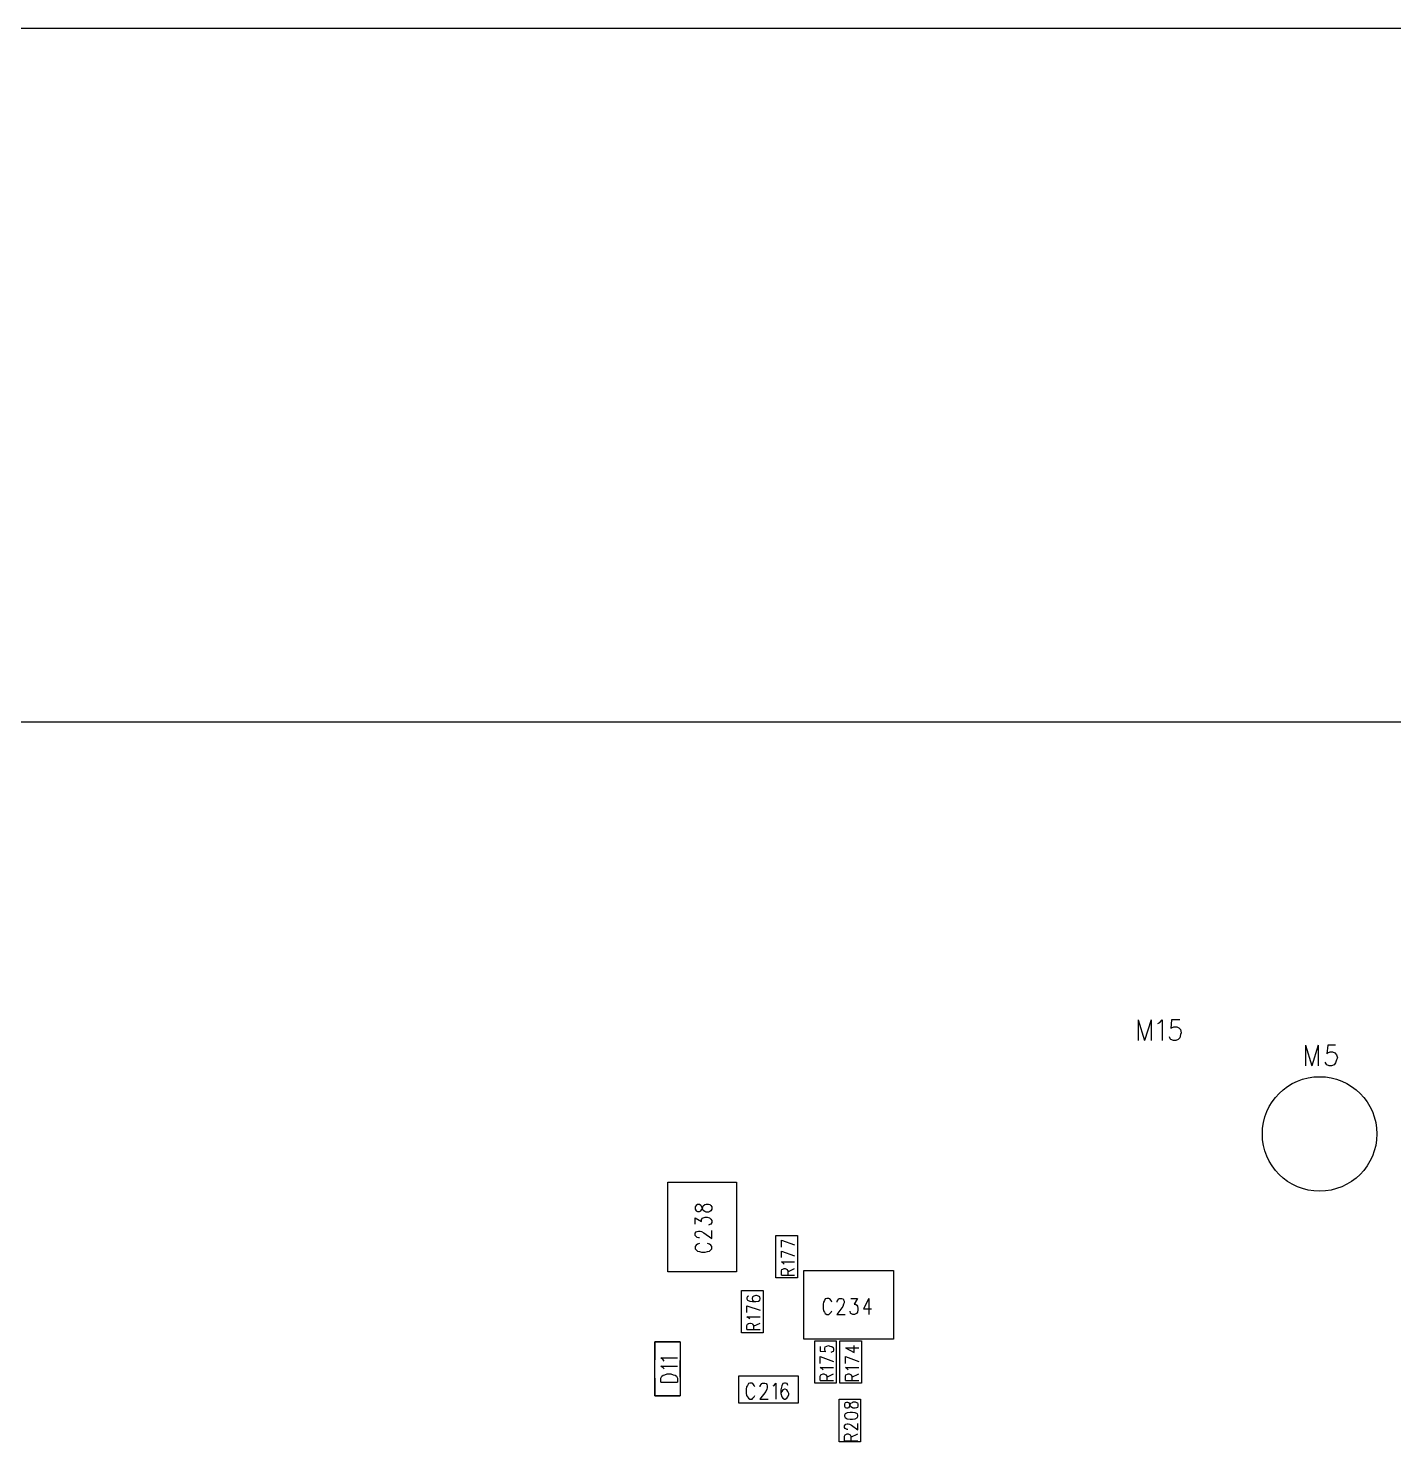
# Model space of a CAD drawing. Extents: x 11.9 to 28.1, y 10.8 to 21.2.
# Drawn here: x 18.763 to 21.744, y 18.113 to 21.199 of the extents above; entities that cross this region are included whole.
import ezdxf

# ---------------------------------------------------------------- set-up
doc = ezdxf.new("R2010")
doc.units = 0
doc.header["$MEASUREMENT"] = 0
doc.layers.add('LAYNR1', color=2, linetype='Continuous')

msp = doc.modelspace()

# ---------------------------------------------------------------- linework, layer by layer
at = {"layer": 'LAYNR1', "color": 7}
for points in [[(11.892, 21.199), (28.092, 21.199)], [(14.582, 19.685), (24.932, 19.685)], [(21.186, 19.034), (21.186, 18.989)], [(21.186, 19.034), (21.2, 18.989)], [(21.214, 19.034), (21.2, 18.989)], [(21.214, 19.034), (21.214, 18.989)], [(21.229, 19.026), (21.233, 19.028), (21.238, 19.034), (21.238, 18.989)], [(21.277, 19.034), (21.259, 19.034), (21.257, 19.015), (21.259, 19.017), (21.264, 19.019), (21.27, 19.019), (21.275, 19.017), (21.278, 19.013), (21.28, 19.006)], [(21.263, 18.989), (21.257, 18.991), (21.256, 18.993), (21.254, 18.997)], [(21.268, 18.989), (21.263, 18.989)], [(21.28, 19.006), (21.278, 19.002), (21.277, 18.995), (21.273, 18.991), (21.268, 18.989)], [(21.551, 18.979), (21.551, 18.934)], [(21.551, 18.979), (21.565, 18.934)], [(21.579, 18.979), (21.565, 18.934)], [(21.579, 18.979), (21.579, 18.934)], [(21.617, 18.979), (21.6, 18.979), (21.598, 18.96), (21.6, 18.962), (21.605, 18.964), (21.61, 18.964), (21.615, 18.962), (21.619, 18.958), (21.621, 18.951)], [(21.621, 18.951), (21.619, 18.947), (21.617, 18.94), (21.614, 18.936), (21.608, 18.934)], [(21.603, 18.934), (21.598, 18.936), (21.596, 18.938), (21.594, 18.942)], [(21.608, 18.934), (21.603, 18.934)], [(20.159, 18.484), (20.159, 18.68)], [(20.159, 18.68), (20.309, 18.68)], [(20.309, 18.68), (20.309, 18.484)], [(20.221, 18.629), (20.219, 18.626)], [(20.219, 18.626), (20.219, 18.621)], [(20.219, 18.621), (20.221, 18.617)], [(20.224, 18.631), (20.221, 18.629)], [(20.221, 18.617), (20.224, 18.616)], [(20.228, 18.631), (20.224, 18.631)], [(20.224, 18.616), (20.228, 18.616)], [(20.231, 18.629), (20.228, 18.631)], [(20.228, 18.616), (20.231, 18.617)], [(20.233, 18.627), (20.231, 18.629)], [(20.231, 18.617), (20.233, 18.619)], [(20.235, 18.622), (20.233, 18.627)], [(20.233, 18.619), (20.235, 18.624)], [(20.235, 18.624), (20.236, 18.628)], [(20.236, 18.618), (20.235, 18.622)], [(20.236, 18.628), (20.24, 18.631)], [(20.24, 18.616), (20.236, 18.618)], [(20.24, 18.631), (20.243, 18.632)], [(20.243, 18.614), (20.24, 18.616)], [(20.243, 18.632), (20.248, 18.632)], [(20.248, 18.614), (20.243, 18.614)], [(20.248, 18.632), (20.251, 18.631)], [(20.251, 18.616), (20.248, 18.614)], [(20.251, 18.631), (20.253, 18.629)], [(20.253, 18.617), (20.251, 18.616)], [(20.253, 18.629), (20.255, 18.626)], [(20.255, 18.621), (20.253, 18.617)], [(20.255, 18.626), (20.255, 18.621)], [(20.219, 18.588), (20.219, 18.602)], [(20.219, 18.602), (20.233, 18.594)], [(20.233, 18.598), (20.235, 18.601)], [(20.233, 18.594), (20.233, 18.598)], [(20.235, 18.601), (20.236, 18.602)], [(20.236, 18.602), (20.241, 18.603)], [(20.241, 18.603), (20.245, 18.603)], [(20.245, 18.603), (20.25, 18.602)], [(20.251, 18.587), (20.248, 18.586)], [(20.25, 18.602), (20.253, 18.599)], [(20.253, 18.588), (20.251, 18.587)], [(20.253, 18.599), (20.255, 18.596)], [(20.255, 18.592), (20.253, 18.588)], [(20.255, 18.596), (20.255, 18.592)], [(20.219, 18.568), (20.221, 18.571)], [(20.219, 18.563), (20.219, 18.568)], [(20.221, 18.561), (20.219, 18.563)], [(20.221, 18.571), (20.223, 18.572)], [(20.223, 18.559), (20.221, 18.561)], [(20.223, 18.572), (20.226, 18.573)], [(20.226, 18.558), (20.223, 18.559)], [(20.226, 18.573), (20.23, 18.573)], [(20.228, 18.558), (20.226, 18.558)], [(20.23, 18.573), (20.233, 18.572)], [(20.233, 18.572), (20.238, 18.569)], [(20.238, 18.569), (20.255, 18.557)], [(20.255, 18.557), (20.255, 18.574)], [(20.395, 18.471), (20.395, 18.563)], [(20.395, 18.563), (20.442, 18.563)], [(20.407, 18.553), (20.436, 18.543)], [(20.407, 18.538), (20.407, 18.553)], [(20.442, 18.563), (20.442, 18.471)], [(20.221, 18.542), (20.219, 18.539)], [(20.219, 18.539), (20.219, 18.534)], [(20.219, 18.534), (20.221, 18.532)], [(20.224, 18.544), (20.221, 18.542)], [(20.221, 18.532), (20.224, 18.529)], [(20.228, 18.546), (20.224, 18.544)], [(20.224, 18.529), (20.228, 18.528)], [(20.228, 18.528), (20.233, 18.527)], [(20.233, 18.527), (20.241, 18.527)], [(20.241, 18.527), (20.246, 18.528)], [(20.25, 18.544), (20.246, 18.546)], [(20.246, 18.528), (20.25, 18.529)], [(20.253, 18.542), (20.25, 18.544)], [(20.25, 18.529), (20.253, 18.532)], [(20.255, 18.539), (20.253, 18.542)], [(20.253, 18.532), (20.255, 18.534)], [(20.255, 18.534), (20.255, 18.539)], [(20.407, 18.529), (20.436, 18.519)], [(20.407, 18.515), (20.407, 18.529)], [(20.413, 18.501), (20.411, 18.503), (20.407, 18.506)], [(20.407, 18.506), (20.436, 18.506)], [(20.407, 18.477), (20.407, 18.486), (20.408, 18.489), (20.41, 18.49), (20.413, 18.491), (20.415, 18.491), (20.418, 18.49), (20.419, 18.489), (20.421, 18.486), (20.421, 18.477)], [(20.421, 18.484), (20.436, 18.491)], [(20.456, 18.337), (20.456, 18.487)], [(20.456, 18.487), (20.652, 18.487)], [(20.652, 18.487), (20.652, 18.337)], [(20.309, 18.484), (20.159, 18.484)], [(20.442, 18.471), (20.395, 18.471)], [(20.407, 18.477), (20.436, 18.477)], [(20.32, 18.351), (20.32, 18.443)], [(20.32, 18.443), (20.367, 18.443)], [(20.336, 18.431), (20.333, 18.43), (20.332, 18.427), (20.332, 18.425), (20.333, 18.422), (20.338, 18.42), (20.344, 18.419), (20.351, 18.419), (20.357, 18.42), (20.36, 18.422), (20.361, 18.425), (20.361, 18.426), (20.36, 18.429), (20.357, 18.431), (20.353, 18.432), (20.351, 18.432), (20.347, 18.431), (20.344, 18.429), (20.343, 18.426), (20.343, 18.425), (20.344, 18.422), (20.347, 18.42), (20.351, 18.419)], [(20.367, 18.443), (20.367, 18.351)], [(20.503, 18.425), (20.501, 18.421)], [(20.506, 18.426), (20.503, 18.425)], [(20.511, 18.426), (20.506, 18.426)], [(20.513, 18.425), (20.511, 18.426)], [(20.516, 18.421), (20.513, 18.425)], [(20.531, 18.423), (20.532, 18.425)], [(20.532, 18.425), (20.534, 18.426)], [(20.534, 18.426), (20.539, 18.426)], [(20.539, 18.426), (20.542, 18.425)], [(20.542, 18.425), (20.543, 18.423)], [(20.559, 18.426), (20.573, 18.426)], [(20.573, 18.426), (20.566, 18.413)], [(20.598, 18.426), (20.586, 18.403)], [(20.598, 18.426), (20.598, 18.391)], [(20.332, 18.41), (20.361, 18.4)], [(20.332, 18.395), (20.332, 18.41)], [(20.499, 18.418), (20.498, 18.413)], [(20.498, 18.413), (20.498, 18.404)], [(20.498, 18.404), (20.499, 18.399)], [(20.501, 18.421), (20.499, 18.418)], [(20.499, 18.399), (20.501, 18.396)], [(20.501, 18.396), (20.503, 18.393)], [(20.503, 18.393), (20.506, 18.391)], [(20.511, 18.391), (20.513, 18.393)], [(20.513, 18.393), (20.516, 18.396)], [(20.517, 18.418), (20.516, 18.421)], [(20.516, 18.396), (20.517, 18.399)], [(20.541, 18.408), (20.528, 18.391)], [(20.529, 18.42), (20.531, 18.423)], [(20.529, 18.418), (20.529, 18.42)], [(20.543, 18.413), (20.541, 18.408)], [(20.543, 18.423), (20.544, 18.42)], [(20.544, 18.416), (20.543, 18.413)], [(20.544, 18.42), (20.544, 18.416)], [(20.558, 18.394), (20.557, 18.398)], [(20.559, 18.393), (20.558, 18.394)], [(20.563, 18.391), (20.559, 18.393)], [(20.566, 18.413), (20.569, 18.413)], [(20.571, 18.393), (20.567, 18.391)], [(20.569, 18.413), (20.572, 18.411)], [(20.573, 18.396), (20.571, 18.393)], [(20.572, 18.411), (20.573, 18.409)], [(20.573, 18.409), (20.574, 18.404)], [(20.574, 18.401), (20.573, 18.396)], [(20.574, 18.404), (20.574, 18.401)], [(20.586, 18.403), (20.604, 18.403)], [(20.338, 18.381), (20.336, 18.383), (20.332, 18.386), (20.361, 18.386)], [(20.332, 18.358), (20.332, 18.367), (20.333, 18.37), (20.335, 18.371), (20.338, 18.372), (20.34, 18.372), (20.343, 18.371), (20.344, 18.37), (20.346, 18.367), (20.346, 18.358)], [(20.346, 18.365), (20.361, 18.372)], [(20.506, 18.391), (20.511, 18.391)], [(20.528, 18.391), (20.546, 18.391)], [(20.567, 18.391), (20.563, 18.391)], [(20.186, 18.331), (20.131, 18.331), (20.131, 18.292)], [(20.367, 18.351), (20.32, 18.351)], [(20.332, 18.358), (20.361, 18.358)], [(20.652, 18.337), (20.456, 18.337)], [(20.48, 18.241), (20.48, 18.333)], [(20.48, 18.333), (20.527, 18.333)], [(20.527, 18.333), (20.527, 18.241)], [(20.535, 18.241), (20.535, 18.333)], [(20.535, 18.333), (20.582, 18.333)], [(20.582, 18.333), (20.582, 18.241)], [(20.492, 18.321), (20.492, 18.311), (20.504, 18.31), (20.503, 18.311), (20.502, 18.314), (20.502, 18.317), (20.503, 18.32), (20.506, 18.322), (20.51, 18.323), (20.513, 18.322), (20.517, 18.321), (20.52, 18.319), (20.521, 18.316), (20.521, 18.313), (20.52, 18.31), (20.518, 18.309), (20.515, 18.308)], [(20.547, 18.318), (20.566, 18.308), (20.566, 18.323)], [(20.547, 18.318), (20.576, 18.318)], [(20.149, 18.292), (20.144, 18.296)], [(20.144, 18.296), (20.18, 18.296)], [(20.149, 18.274), (20.144, 18.278)], [(20.144, 18.278), (20.18, 18.278)], [(20.151, 18.289), (20.149, 18.292)], [(20.151, 18.272), (20.149, 18.274)], [(20.186, 18.254), (20.186, 18.29)], [(20.492, 18.299), (20.521, 18.288)], [(20.492, 18.284), (20.492, 18.299)], [(20.498, 18.27), (20.496, 18.272), (20.492, 18.275), (20.521, 18.275)], [(20.547, 18.299), (20.576, 18.288)], [(20.547, 18.284), (20.547, 18.299)], [(20.553, 18.27), (20.551, 18.272), (20.547, 18.275), (20.576, 18.275)], [(20.131, 18.252), (20.131, 18.213), (20.186, 18.213)], [(20.144, 18.252), (20.146, 18.256)], [(20.144, 18.243), (20.144, 18.252)], [(20.144, 18.243), (20.18, 18.243)], [(20.146, 18.256), (20.149, 18.258)], [(20.149, 18.258), (20.153, 18.259)], [(20.153, 18.259), (20.158, 18.261)], [(20.158, 18.261), (20.166, 18.261)], [(20.166, 18.261), (20.171, 18.259)], [(20.171, 18.259), (20.175, 18.258)], [(20.175, 18.258), (20.178, 18.256)], [(20.178, 18.256), (20.18, 18.252)], [(20.18, 18.252), (20.18, 18.243)], [(20.314, 18.197), (20.314, 18.257)], [(20.314, 18.257), (20.444, 18.257)], [(20.349, 18.233), (20.348, 18.236), (20.345, 18.24), (20.343, 18.241), (20.338, 18.241), (20.335, 18.24), (20.333, 18.236), (20.331, 18.233), (20.33, 18.228), (20.33, 18.219), (20.331, 18.214), (20.333, 18.211), (20.335, 18.208), (20.338, 18.206), (20.343, 18.206), (20.345, 18.208), (20.348, 18.211), (20.349, 18.214)], [(20.361, 18.233), (20.361, 18.235), (20.363, 18.238), (20.364, 18.24), (20.366, 18.241), (20.371, 18.241), (20.374, 18.24), (20.375, 18.238), (20.376, 18.235), (20.376, 18.231), (20.375, 18.228), (20.373, 18.223), (20.36, 18.206), (20.378, 18.206)], [(20.389, 18.235), (20.391, 18.236), (20.395, 18.241), (20.395, 18.206)], [(20.421, 18.236), (20.42, 18.24), (20.416, 18.241), (20.414, 18.241), (20.41, 18.24), (20.408, 18.235), (20.406, 18.226), (20.406, 18.218), (20.408, 18.211), (20.41, 18.208), (20.414, 18.206), (20.415, 18.206), (20.419, 18.208), (20.421, 18.211), (20.423, 18.216), (20.423, 18.218), (20.421, 18.223), (20.419, 18.226), (20.415, 18.228), (20.414, 18.228), (20.41, 18.226), (20.408, 18.223), (20.406, 18.218)], [(20.444, 18.257), (20.444, 18.197)], [(20.527, 18.241), (20.48, 18.241)], [(20.492, 18.247), (20.492, 18.256), (20.493, 18.259), (20.495, 18.26), (20.498, 18.261), (20.5, 18.261), (20.503, 18.26), (20.504, 18.259), (20.506, 18.256), (20.506, 18.247)], [(20.492, 18.247), (20.521, 18.247)], [(20.506, 18.254), (20.521, 18.261)], [(20.582, 18.241), (20.535, 18.241)], [(20.547, 18.247), (20.547, 18.256), (20.548, 18.259), (20.55, 18.26), (20.553, 18.261), (20.555, 18.261), (20.558, 18.26), (20.559, 18.259), (20.561, 18.256), (20.561, 18.247)], [(20.547, 18.247), (20.576, 18.247)], [(20.561, 18.254), (20.576, 18.261)], [(20.444, 18.197), (20.314, 18.197)], [(20.533, 18.113), (20.533, 18.206)], [(20.533, 18.206), (20.58, 18.206)], [(20.58, 18.206), (20.58, 18.113)], [(20.552, 18.14), (20.551, 18.14), (20.548, 18.141), (20.546, 18.142), (20.545, 18.144), (20.545, 18.148), (20.546, 18.15), (20.548, 18.151), (20.551, 18.152), (20.553, 18.152), (20.556, 18.151), (20.56, 18.149), (20.574, 18.139), (20.574, 18.153)], [(20.545, 18.115), (20.545, 18.125), (20.546, 18.128), (20.548, 18.129), (20.551, 18.13), (20.553, 18.13), (20.556, 18.129), (20.557, 18.128), (20.559, 18.125), (20.559, 18.115)], [(20.545, 18.115), (20.574, 18.115)], [(20.559, 18.123), (20.574, 18.13)], [(20.58, 18.113), (20.533, 18.113)]]:
    msp.add_lwpolyline(points, dxfattribs=at)
for points in [[(20.186, 18.331), (20.186, 18.213), (20.131, 18.213), (20.131, 18.331), (20.186, 18.331)], [(20.545, 18.191), (20.546, 18.188), (20.549, 18.187), (20.552, 18.187), (20.555, 18.188), (20.556, 18.19), (20.557, 18.194), (20.559, 18.197), (20.562, 18.199), (20.564, 18.2), (20.568, 18.2), (20.571, 18.199), (20.573, 18.198), (20.574, 18.195), (20.574, 18.191), (20.573, 18.188), (20.571, 18.187), (20.568, 18.186), (20.564, 18.186), (20.562, 18.187), (20.559, 18.189), (20.557, 18.192), (20.556, 18.196), (20.555, 18.198), (20.552, 18.199), (20.549, 18.199), (20.546, 18.198), (20.545, 18.195), (20.545, 18.191)], [(20.545, 18.169), (20.546, 18.166), (20.551, 18.163), (20.557, 18.162), (20.562, 18.162), (20.568, 18.163), (20.573, 18.166), (20.574, 18.169), (20.574, 18.171), (20.573, 18.174), (20.568, 18.176), (20.562, 18.177), (20.557, 18.177), (20.551, 18.176), (20.546, 18.174), (20.545, 18.171), (20.545, 18.169)]]:
    msp.add_lwpolyline(points, close=True, dxfattribs=at)
msp.add_circle((21.582, 18.785), 0.125, dxfattribs=at)

doc.saveas('drawing.dxf')
